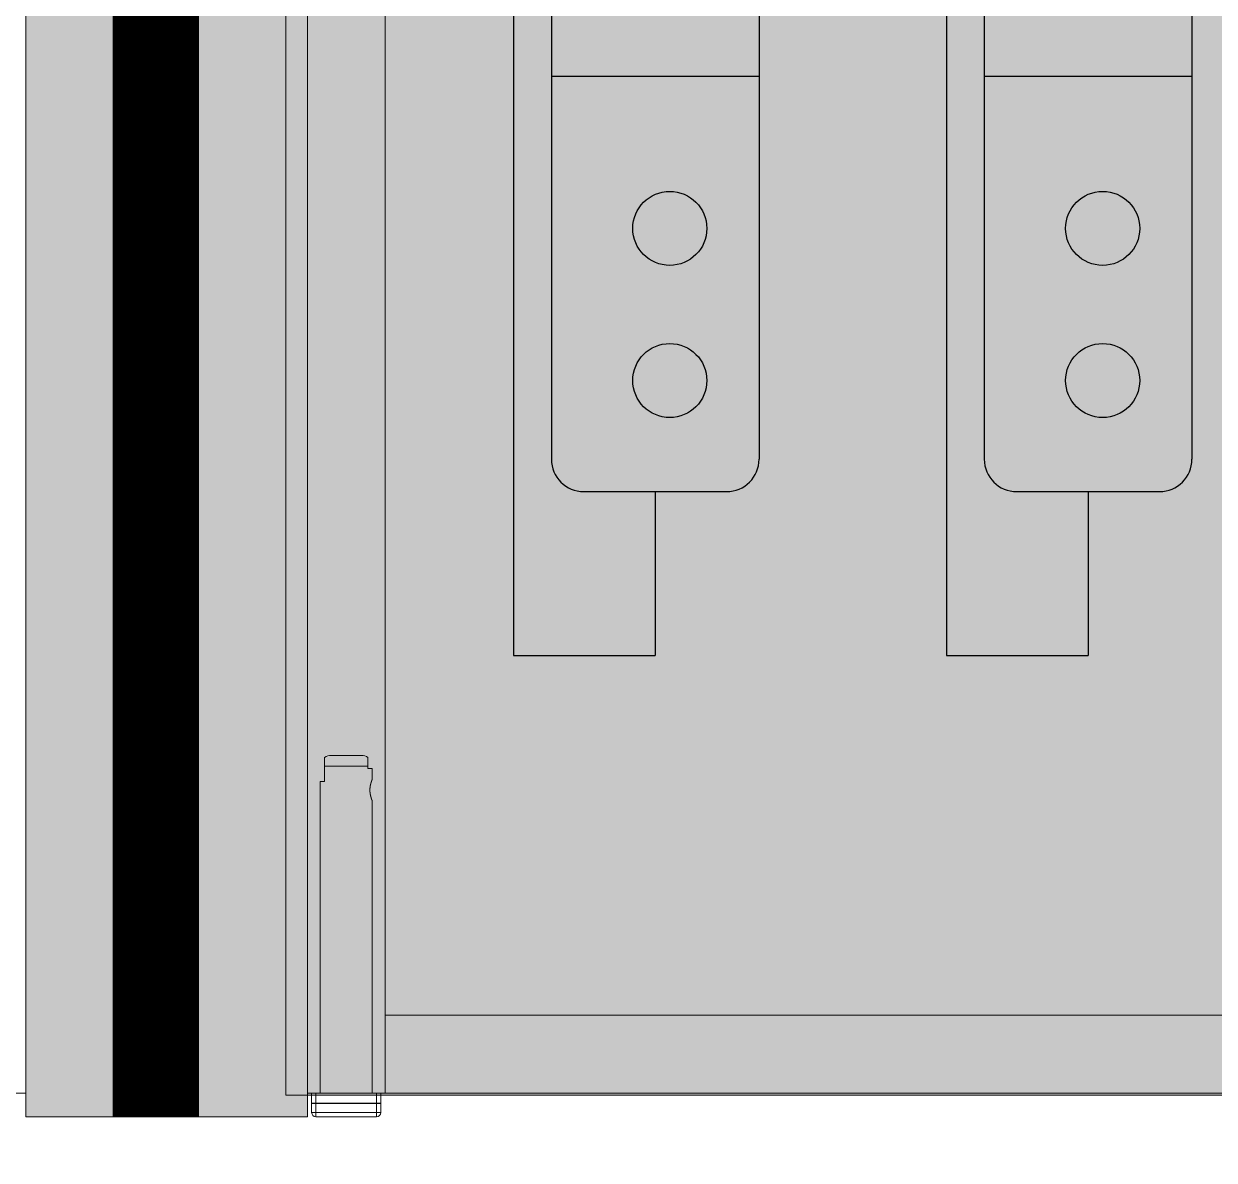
# Model space of a CAD drawing. Header units: millimetres. Extents: x 126 to 12547, y 1644 to 26714.
# Drawn here: x 11593.4 to 11868.4, y 3249.5 to 3512 of the extents above; entities that cross this region are included whole.
import ezdxf

# ---------------------------------------------------------------- set-up
doc = ezdxf.new("R2010")
doc.units = ezdxf.units.MM
doc.linetypes.add('NASCOSTA', pattern=[9.525, 6.35, -3.175])
for name, color, linetype, lineweight in [('F_FERRAMENTA', 253, 'Continuous', 5), ('F_MULTI laminato OPACO', 1, 'Continuous', 5), ('F_MULTI laminato OPACO_retino', 1, 'Continuous', 5), ('F_MULTI tessuto', 151, 'Continuous', 5), ('F_Retini', 252, 'Continuous', 5)]:
    doc.layers.add(name, color=color, linetype=linetype, lineweight=lineweight)
doc.layers.add('L+A_illuminazione', color=10, linetype='Continuous')
doc.layers.add('VESTIARIO - clothing', color=185, linetype='Continuous')

# ---------------------------------------------------------------- blocks, each defined once
blk = doc.blocks.new('ARMADIO_camera master_prospetto_fronte_aperto')
at = {"layer": 'F_MULTI laminato OPACO_retino', "transparency": 33554687}
h = blk.add_hatch(color=9, dxfattribs=at)
h.dxf.hatch_style = 1
h.paths.add_polyline_path([(62432.93, 11065.63), (62497.93, 11065.63), (62497.93, 13145.63), (62432.93, 13145.63)])
at = {"layer": 'F_MULTI laminato OPACO_retino', "true_color": 0x636466, "transparency": 33554687}
h = blk.add_hatch(color=251, dxfattribs=at)
h.dxf.hatch_style = 1
h.paths.add_polyline_path([(62432.93, 11065.63), (62462.93, 11065.63), (62462.93, 13145.63), (62432.93, 13145.63)])
at = {"layer": 'F_FERRAMENTA'}
for p, q in [((62501.93, 11143.13), (62501.93, 11148.63)), ((62503.43, 11149.13), (62510.43, 11149.13)), ((62511.93, 11146.13), (62511.93, 11148.63)), ((62501.93, 11146.63), (62511.93, 11146.63)), ((62511.93, 11146.13), (62512.93, 11146.13)), ((62512.93, 11143.63), (62512.93, 11146.13)), ((62500.93, 11143.13), (62501.93, 11143.13)), ((62500.93, 11071.13), (62500.93, 11143.13)), ((62512.57, 11142.58), (62512.58, 11142.59)), ((62512.57, 11142.57), (62512.57, 11142.58)), ((62512.58, 11142.62), (62512.59, 11142.63)), ((62512.58, 11142.61), (62512.58, 11142.62)), ((62512.58, 11142.59), (62512.58, 11142.61)), ((62512.59, 11142.65), (62512.6, 11142.67)), ((62512.59, 11142.64), (62512.59, 11142.65)), ((62512.59, 11142.63), (62512.59, 11142.64)), ((62512.6, 11142.69), (62512.61, 11142.7)), ((62512.6, 11142.68), (62512.6, 11142.69)), ((62512.6, 11142.67), (62512.6, 11142.68)), ((62512.61, 11142.72), (62512.62, 11142.74)), ((62512.61, 11142.71), (62512.61, 11142.72)), ((62512.61, 11142.7), (62512.61, 11142.71)), ((62512.62, 11142.76), (62512.63, 11142.77)), ((62512.62, 11142.75), (62512.62, 11142.76)), ((62512.62, 11142.74), (62512.62, 11142.75)), ((62512.63, 11142.79), (62512.64, 11142.8)), ((62512.63, 11142.78), (62512.63, 11142.79)), ((62512.63, 11142.77), (62512.63, 11142.78)), ((62512.64, 11142.82), (62512.65, 11142.84)), ((62512.64, 11142.81), (62512.64, 11142.82)), ((62512.64, 11142.8), (62512.64, 11142.81)), ((62512.65, 11142.86), (62512.66, 11142.87)), ((62512.65, 11142.85), (62512.65, 11142.86)), ((62512.65, 11142.84), (62512.65, 11142.85)), ((62512.66, 11142.9), (62512.67, 11142.91)), ((62512.66, 11142.89), (62512.66, 11142.9)), ((62512.66, 11142.88), (62512.66, 11142.89)), ((62512.66, 11142.87), (62512.66, 11142.88)), ((62512.67, 11142.93), (62512.68, 11142.94)), ((62512.67, 11142.92), (62512.67, 11142.93)), ((62512.67, 11142.91), (62512.67, 11142.92)), ((62512.68, 11142.96), (62512.69, 11142.97)), ((62512.68, 11142.95), (62512.68, 11142.96)), ((62512.68, 11142.94), (62512.68, 11142.95)), ((62512.69, 11142.99), (62512.7, 11143)), ((62512.69, 11142.98), (62512.69, 11142.99)), ((62512.69, 11142.97), (62512.69, 11142.98)), ((62512.7, 11143.02), (62512.71, 11143.03)), ((62512.7, 11143.01), (62512.7, 11143.02)), ((62512.7, 11143), (62512.7, 11143.01)), ((62512.71, 11143.05), (62512.72, 11143.06)), ((62512.71, 11143.04), (62512.71, 11143.05)), ((62512.71, 11143.03), (62512.71, 11143.04)), ((62512.72, 11143.08), (62512.73, 11143.09)), ((62512.72, 11143.07), (62512.72, 11143.08)), ((62512.72, 11143.06), (62512.72, 11143.07)), ((62512.73, 11143.11), (62512.74, 11143.12)), ((62512.73, 11143.1), (62512.73, 11143.11)), ((62512.73, 11143.09), (62512.73, 11143.1)), ((62512.73, 11143.09), (62512.73, 11143.09)), ((62512.74, 11143.14), (62512.75, 11143.15)), ((62512.74, 11143.13), (62512.74, 11143.14)), ((62512.74, 11143.12), (62512.74, 11143.13)), ((62512.75, 11143.17), (62512.76, 11143.18)), ((62512.75, 11143.16), (62512.75, 11143.17)), ((62512.75, 11143.15), (62512.75, 11143.16)), ((62512.76, 11143.19), (62512.77, 11143.2)), ((62512.76, 11143.18), (62512.76, 11143.19)), ((62512.76, 11143.18), (62512.76, 11143.18)), ((62512.77, 11143.23), (62512.78, 11143.23)), ((62512.77, 11143.22), (62512.77, 11143.23)), ((62512.77, 11143.21), (62512.77, 11143.22)), ((62512.77, 11143.2), (62512.77, 11143.21)), ((62512.78, 11143.25), (62512.79, 11143.26)), ((62512.78, 11143.24), (62512.78, 11143.25)), ((62512.78, 11143.23), (62512.78, 11143.24)), ((62512.79, 11143.28), (62512.8, 11143.28)), ((62512.79, 11143.27), (62512.79, 11143.28)), ((62512.79, 11143.26), (62512.79, 11143.27)), ((62512.8, 11143.31), (62512.81, 11143.31)), ((62512.8, 11143.3), (62512.8, 11143.31)), ((62512.8, 11143.29), (62512.8, 11143.3)), ((62512.8, 11143.28), (62512.8, 11143.29)), ((62512.81, 11143.34), (62512.82, 11143.34)), ((62512.81, 11143.33), (62512.81, 11143.34)), ((62512.81, 11143.32), (62512.81, 11143.33)), ((62512.81, 11143.31), (62512.81, 11143.32)), ((62512.82, 11143.36), (62512.83, 11143.36)), ((62512.82, 11143.35), (62512.82, 11143.36)), ((62512.82, 11143.34), (62512.82, 11143.35)), ((62512.83, 11143.38), (62512.84, 11143.39)), ((62512.83, 11143.38), (62512.83, 11143.38)), ((62512.83, 11143.37), (62512.83, 11143.38)), ((62512.83, 11143.36), (62512.83, 11143.37)), ((62512.84, 11143.41), (62512.85, 11143.42)), ((62512.84, 11143.4), (62512.84, 11143.41)), ((62512.84, 11143.4), (62512.84, 11143.4)), ((62512.84, 11143.39), (62512.84, 11143.4)), ((62512.85, 11143.44), (62512.86, 11143.45)), ((62512.85, 11143.43), (62512.85, 11143.44)), ((62512.85, 11143.43), (62512.85, 11143.43)), ((62512.85, 11143.42), (62512.85, 11143.43)), ((62512.85, 11143.42), (62512.85, 11143.42)), ((62512.86, 11143.46), (62512.87, 11143.47)), ((62512.86, 11143.46), (62512.86, 11143.46)), ((62512.86, 11143.45), (62512.86, 11143.46)), ((62512.86, 11143.45), (62512.86, 11143.45)), ((62512.87, 11143.49), (62512.88, 11143.5)), ((62512.87, 11143.49), (62512.87, 11143.49)), ((62512.87, 11143.48), (62512.87, 11143.49)), ((62512.87, 11143.47), (62512.87, 11143.48)), ((62512.87, 11143.47), (62512.87, 11143.47)), ((62512.88, 11143.51), (62512.89, 11143.52)), ((62512.88, 11143.51), (62512.88, 11143.51)), ((62512.88, 11143.5), (62512.88, 11143.51)), ((62512.88, 11143.5), (62512.88, 11143.5)), ((62512.88, 11143.5), (62512.88, 11143.5)), ((62512.89, 11143.54), (62512.9, 11143.54)), ((62512.89, 11143.54), (62512.89, 11143.54)), ((62512.89, 11143.53), (62512.89, 11143.54)), ((62512.89, 11143.53), (62512.89, 11143.53)), ((62512.89, 11143.52), (62512.89, 11143.53)), ((62512.89, 11143.52), (62512.89, 11143.52)), ((62512.9, 11143.56), (62512.91, 11143.57)), ((62512.9, 11143.56), (62512.9, 11143.56)), ((62512.9, 11143.56), (62512.9, 11143.56)), ((62512.9, 11143.55), (62512.9, 11143.56)), ((62512.9, 11143.55), (62512.9, 11143.55)), ((62512.9, 11143.54), (62512.9, 11143.55)), ((62512.91, 11143.59), (62512.91, 11143.59)), ((62512.91, 11143.59), (62512.92, 11143.59)), ((62512.91, 11143.58), (62512.91, 11143.59)), ((62512.91, 11143.58), (62512.91, 11143.58)), ((62512.91, 11143.58), (62512.91, 11143.58)), ((62512.91, 11143.57), (62512.91, 11143.58)), ((62512.91, 11143.58), (62512.91, 11143.58)), ((62512.91, 11143.57), (62512.91, 11143.57)), ((62512.91, 11143.57), (62512.91, 11143.57)), ((62512.92, 11143.61), (62512.93, 11143.62)), ((62512.92, 11143.61), (62512.92, 11143.61)), ((62512.92, 11143.61), (62512.92, 11143.61)), ((62512.92, 11143.61), (62512.92, 11143.61)), ((62512.92, 11143.61), (62512.92, 11143.61)), ((62512.92, 11143.61), (62512.92, 11143.61)), ((62512.92, 11143.6), (62512.92, 11143.61)), ((62512.92, 11143.6), (62512.92, 11143.6)), ((62512.92, 11143.6), (62512.92, 11143.6)), ((62512.92, 11143.6), (62512.92, 11143.6)), ((62512.92, 11143.6), (62512.92, 11143.6)), ((62512.92, 11143.59), (62512.92, 11143.6)), ((62512.93, 11143.63), (62512.93, 11143.63)), ((62512.93, 11143.63), (62512.93, 11143.63)), ((62512.93, 11143.63), (62512.93, 11143.63)), ((62512.93, 11143.63), (62512.93, 11143.63)), ((62512.93, 11143.62), (62512.93, 11143.63)), ((62512.93, 11143.63), (62512.93, 11143.63)), ((62512.93, 11143.62), (62512.93, 11143.62)), ((62512.93, 11143.62), (62512.93, 11143.62)), ((62512.93, 11143.62), (62512.93, 11143.62)), ((62512.93, 11143.62), (62512.93, 11143.62)), ((62512.93, 11143.62), (62512.93, 11143.62)), ((62512.93, 11143.62), (62512.93, 11143.62)), ((62512.93, 11143.62), (62512.93, 11143.62)), ((62512.93, 11143.62), (62512.93, 11143.62)), ((62512.93, 11143.62), (62512.93, 11143.62)), ((62512.38, 11141.22), (62512.39, 11141.23)), ((62512.38, 11141.2), (62512.38, 11141.22)), ((62512.38, 11141.19), (62512.38, 11141.2)), ((62512.38, 11141.17), (62512.38, 11141.19)), ((62512.38, 11141.16), (62512.38, 11141.17)), ((62512.38, 11141.14), (62512.38, 11141.16)), ((62512.38, 11141.13), (62512.38, 11141.14)), ((62512.38, 11141.11), (62512.38, 11141.13)), ((62512.38, 11141.1), (62512.38, 11141.11)), ((62512.38, 11141.08), (62512.38, 11141.1)), ((62512.38, 11141.07), (62512.38, 11141.08)), ((62512.38, 11141.05), (62512.38, 11141.07)), ((62512.38, 11141.04), (62512.38, 11141.05)), ((62512.39, 11141.02), (62512.38, 11141.04)), ((62512.39, 11141.46), (62512.4, 11141.47)), ((62512.39, 11141.44), (62512.39, 11141.46)), ((62512.39, 11141.43), (62512.39, 11141.44)), ((62512.39, 11141.41), (62512.39, 11141.43)), ((62512.39, 11141.4), (62512.39, 11141.41)), ((62512.39, 11141.38), (62512.39, 11141.4)), ((62512.39, 11141.37), (62512.39, 11141.38)), ((62512.39, 11141.35), (62512.39, 11141.37)), ((62512.39, 11141.34), (62512.39, 11141.35)), ((62512.39, 11141.32), (62512.39, 11141.34)), ((62512.39, 11141.31), (62512.39, 11141.32)), ((62512.39, 11141.29), (62512.39, 11141.31)), ((62512.39, 11141.28), (62512.39, 11141.29)), ((62512.39, 11141.26), (62512.39, 11141.28)), ((62512.39, 11141.25), (62512.39, 11141.26)), ((62512.39, 11141.23), (62512.39, 11141.25)), ((62512.39, 11141.01), (62512.39, 11141.02)), ((62512.39, 11140.99), (62512.39, 11141.01)), ((62512.39, 11140.98), (62512.39, 11140.99)), ((62512.39, 11140.96), (62512.39, 11140.98)), ((62512.39, 11140.95), (62512.39, 11140.96)), ((62512.39, 11140.93), (62512.39, 11140.95)), ((62512.39, 11140.92), (62512.39, 11140.93)), ((62512.39, 11140.9), (62512.39, 11140.92)), ((62512.39, 11140.89), (62512.39, 11140.9)), ((62512.39, 11140.87), (62512.39, 11140.89)), ((62512.39, 11140.86), (62512.39, 11140.87)), ((62512.39, 11140.84), (62512.39, 11140.86)), ((62512.39, 11140.83), (62512.39, 11140.84)), ((62512.39, 11140.81), (62512.39, 11140.83)), ((62512.39, 11140.79), (62512.39, 11140.81)), ((62512.4, 11140.78), (62512.39, 11140.79)), ((62512.4, 11141.59), (62512.41, 11141.61)), ((62512.4, 11141.58), (62512.4, 11141.59)), ((62512.4, 11141.56), (62512.4, 11141.58)), ((62512.4, 11141.55), (62512.4, 11141.56)), ((62512.4, 11141.53), (62512.4, 11141.55)), ((62512.4, 11141.52), (62512.4, 11141.53)), ((62512.4, 11141.5), (62512.4, 11141.52)), ((62512.4, 11141.49), (62512.4, 11141.5)), ((62512.4, 11141.47), (62512.4, 11141.49)), ((62512.4, 11140.76), (62512.4, 11140.78)), ((62512.4, 11140.75), (62512.4, 11140.76)), ((62512.4, 11140.73), (62512.4, 11140.75)), ((62512.4, 11140.72), (62512.4, 11140.73)), ((62512.4, 11140.7), (62512.4, 11140.72)), ((62512.4, 11140.69), (62512.4, 11140.7)), ((62512.4, 11140.67), (62512.4, 11140.69)), ((62512.4, 11140.66), (62512.4, 11140.67)), ((62512.41, 11140.64), (62512.4, 11140.66)), ((62512.41, 11141.7), (62512.42, 11141.72)), ((62512.41, 11141.69), (62512.41, 11141.7)), ((62512.41, 11141.67), (62512.41, 11141.69)), ((62512.41, 11141.65), (62512.41, 11141.67)), ((62512.41, 11141.64), (62512.41, 11141.65)), ((62512.41, 11141.62), (62512.41, 11141.64)), ((62512.41, 11141.61), (62512.41, 11141.62)), ((62512.41, 11140.63), (62512.41, 11140.64)), ((62512.41, 11140.61), (62512.41, 11140.63)), ((62512.41, 11140.6), (62512.41, 11140.61)), ((62512.41, 11140.58), (62512.41, 11140.6)), ((62512.41, 11140.57), (62512.41, 11140.58)), ((62512.41, 11140.55), (62512.41, 11140.57)), ((62512.42, 11140.54), (62512.41, 11140.55)), ((62512.42, 11141.79), (62512.43, 11141.81)), ((62512.42, 11141.78), (62512.42, 11141.79)), ((62512.42, 11141.76), (62512.42, 11141.78)), ((62512.42, 11141.75), (62512.42, 11141.76)), ((62512.42, 11141.73), (62512.42, 11141.75)), ((62512.42, 11141.72), (62512.42, 11141.73)), ((62512.42, 11140.52), (62512.42, 11140.54)), ((62512.42, 11140.51), (62512.42, 11140.52)), ((62512.42, 11140.49), (62512.42, 11140.51)), ((62512.42, 11140.48), (62512.42, 11140.49)), ((62512.42, 11140.46), (62512.42, 11140.48)), ((62512.43, 11140.45), (62512.42, 11140.46)), ((62512.43, 11141.86), (62512.44, 11141.88)), ((62512.43, 11141.85), (62512.43, 11141.86)), ((62512.43, 11141.84), (62512.43, 11141.85)), ((62512.43, 11141.82), (62512.43, 11141.84)), ((62512.43, 11141.81), (62512.43, 11141.82)), ((62512.43, 11140.43), (62512.43, 11140.45)), ((62512.43, 11140.42), (62512.43, 11140.43)), ((62512.43, 11140.4), (62512.43, 11140.42)), ((62512.43, 11140.39), (62512.43, 11140.4)), ((62512.44, 11140.37), (62512.43, 11140.39)), ((62512.44, 11141.94), (62512.45, 11141.95)), ((62512.44, 11141.92), (62512.44, 11141.94)), ((62512.44, 11141.91), (62512.44, 11141.92)), ((62512.44, 11141.89), (62512.44, 11141.91)), ((62512.44, 11141.88), (62512.44, 11141.89)), ((62512.44, 11140.36), (62512.44, 11140.37)), ((62512.44, 11140.34), (62512.44, 11140.36)), ((62512.44, 11140.33), (62512.44, 11140.34)), ((62512.44, 11140.31), (62512.44, 11140.33)), ((62512.45, 11140.3), (62512.44, 11140.31)), ((62512.45, 11142), (62512.46, 11142.01)), ((62512.45, 11141.98), (62512.45, 11142)), ((62512.45, 11141.97), (62512.45, 11141.98)), ((62512.45, 11141.95), (62512.45, 11141.97)), ((62512.45, 11140.28), (62512.45, 11140.3)), ((62512.45, 11140.27), (62512.45, 11140.28)), ((62512.45, 11140.26), (62512.45, 11140.27)), ((62512.46, 11140.24), (62512.45, 11140.26)), ((62512.46, 11142.06), (62512.47, 11142.07)), ((62512.46, 11142.04), (62512.46, 11142.06)), ((62512.46, 11142.03), (62512.46, 11142.04)), ((62512.46, 11142.01), (62512.46, 11142.03)), ((62512.46, 11140.23), (62512.46, 11140.24)), ((62512.46, 11140.21), (62512.46, 11140.23)), ((62512.46, 11140.2), (62512.46, 11140.21)), ((62512.47, 11140.18), (62512.46, 11140.2)), ((62512.47, 11142.11), (62512.48, 11142.13)), ((62512.47, 11142.1), (62512.47, 11142.11)), ((62512.47, 11142.08), (62512.47, 11142.1)), ((62512.47, 11142.07), (62512.47, 11142.08)), ((62512.47, 11140.17), (62512.47, 11140.18)), ((62512.47, 11140.15), (62512.47, 11140.17)), ((62512.47, 11140.14), (62512.47, 11140.15)), ((62512.48, 11140.13), (62512.47, 11140.14)), ((62512.48, 11142.17), (62512.49, 11142.18)), ((62512.48, 11142.16), (62512.48, 11142.17)), ((62512.48, 11142.14), (62512.48, 11142.16)), ((62512.48, 11142.13), (62512.48, 11142.14)), ((62512.48, 11140.11), (62512.48, 11140.13)), ((62512.48, 11140.1), (62512.48, 11140.11)), ((62512.48, 11140.08), (62512.48, 11140.1)), ((62512.49, 11140.07), (62512.48, 11140.08)), ((62512.49, 11142.23), (62512.5, 11142.24)), ((62512.49, 11142.21), (62512.49, 11142.23)), ((62512.49, 11142.2), (62512.49, 11142.21)), ((62512.49, 11142.18), (62512.49, 11142.2)), ((62512.49, 11140.05), (62512.49, 11140.07)), ((62512.49, 11140.04), (62512.49, 11140.05)), ((62512.49, 11140.03), (62512.49, 11140.04)), ((62512.5, 11140.01), (62512.49, 11140.03)), ((62512.5, 11142.27), (62512.51, 11142.28)), ((62512.5, 11142.25), (62512.5, 11142.27)), ((62512.5, 11142.24), (62512.5, 11142.25)), ((62512.5, 11140), (62512.5, 11140.01)), ((62512.5, 11139.99), (62512.5, 11140)), ((62512.51, 11139.97), (62512.5, 11139.99)), ((62512.51, 11142.32), (62512.52, 11142.34)), ((62512.51, 11142.31), (62512.51, 11142.32)), ((62512.51, 11142.29), (62512.51, 11142.31)), ((62512.51, 11142.28), (62512.51, 11142.29)), ((62512.51, 11139.96), (62512.51, 11139.97)), ((62512.51, 11139.94), (62512.51, 11139.96)), ((62512.51, 11139.93), (62512.51, 11139.94)), ((62512.52, 11139.92), (62512.51, 11139.93)), ((62512.52, 11142.36), (62512.53, 11142.38)), ((62512.52, 11142.35), (62512.52, 11142.36)), ((62512.52, 11142.34), (62512.52, 11142.35)), ((62512.52, 11139.9), (62512.52, 11139.92)), ((62512.52, 11139.89), (62512.52, 11139.9)), ((62512.53, 11139.88), (62512.52, 11139.89)), ((62512.53, 11142.42), (62512.54, 11142.43)), ((62512.53, 11142.4), (62512.53, 11142.42)), ((62512.53, 11142.39), (62512.53, 11142.4)), ((62512.53, 11142.38), (62512.53, 11142.39)), ((62512.53, 11139.86), (62512.53, 11139.88)), ((62512.53, 11139.85), (62512.53, 11139.86)), ((62512.53, 11139.84), (62512.53, 11139.85)), ((62512.54, 11139.82), (62512.53, 11139.84)), ((62512.54, 11142.45), (62512.55, 11142.47)), ((62512.54, 11142.44), (62512.54, 11142.45)), ((62512.54, 11142.43), (62512.54, 11142.44)), ((62512.55, 11142.49), (62512.56, 11142.51)), ((62512.55, 11142.48), (62512.55, 11142.49)), ((62512.55, 11142.47), (62512.55, 11142.48)), ((62512.56, 11142.53), (62512.57, 11142.54)), ((62512.56, 11142.52), (62512.56, 11142.53)), ((62512.56, 11142.51), (62512.56, 11142.52)), ((62512.57, 11142.56), (62512.57, 11142.57)), ((62512.57, 11142.54), (62512.57, 11142.56)), ((62512.54, 11139.81), (62512.54, 11139.82)), ((62512.54, 11139.8), (62512.54, 11139.81)), ((62512.55, 11139.78), (62512.54, 11139.8)), ((62512.55, 11139.77), (62512.55, 11139.78)), ((62512.55, 11139.76), (62512.55, 11139.77)), ((62512.56, 11139.75), (62512.55, 11139.76)), ((62512.56, 11139.73), (62512.56, 11139.75)), ((62512.56, 11139.72), (62512.56, 11139.73)), ((62512.57, 11139.71), (62512.56, 11139.72)), ((62512.57, 11139.7), (62512.57, 11139.71)), ((62512.57, 11139.68), (62512.57, 11139.7)), ((62512.57, 11139.67), (62512.57, 11139.68)), ((62512.58, 11139.66), (62512.57, 11139.67)), ((62512.58, 11139.65), (62512.58, 11139.66)), ((62512.58, 11139.63), (62512.58, 11139.65)), ((62512.59, 11139.62), (62512.58, 11139.63)), ((62512.59, 11139.61), (62512.59, 11139.62)), ((62512.59, 11139.6), (62512.59, 11139.61)), ((62512.6, 11139.59), (62512.59, 11139.6)), ((62512.6, 11139.57), (62512.6, 11139.59)), ((62512.6, 11139.56), (62512.6, 11139.57)), ((62512.61, 11139.55), (62512.6, 11139.56)), ((62512.61, 11139.54), (62512.61, 11139.55)), ((62512.61, 11139.53), (62512.61, 11139.54)), ((62512.62, 11139.52), (62512.61, 11139.53)), ((62512.62, 11139.51), (62512.62, 11139.52)), ((62512.62, 11139.49), (62512.62, 11139.51)), ((62512.63, 11139.48), (62512.62, 11139.49)), ((62512.63, 11139.47), (62512.63, 11139.48)), ((62512.63, 11139.46), (62512.63, 11139.47)), ((62512.64, 11139.45), (62512.63, 11139.46)), ((62512.64, 11139.44), (62512.64, 11139.45)), ((62512.64, 11139.43), (62512.64, 11139.44)), ((62512.65, 11139.42), (62512.64, 11139.43)), ((62512.65, 11139.41), (62512.65, 11139.42)), ((62512.65, 11139.4), (62512.65, 11139.41)), ((62512.66, 11139.39), (62512.65, 11139.4)), ((62512.66, 11139.37), (62512.66, 11139.39)), ((62512.66, 11139.36), (62512.66, 11139.37)), ((62512.66, 11139.35), (62512.66, 11139.36)), ((62512.67, 11139.34), (62512.66, 11139.35)), ((62512.67, 11139.33), (62512.67, 11139.34)), ((62512.67, 11139.32), (62512.67, 11139.33)), ((62512.68, 11139.31), (62512.67, 11139.32)), ((62512.68, 11139.3), (62512.68, 11139.31)), ((62512.68, 11139.29), (62512.68, 11139.3)), ((62512.69, 11139.28), (62512.68, 11139.29)), ((62512.69, 11139.27), (62512.69, 11139.28)), ((62512.69, 11139.26), (62512.69, 11139.27)), ((62512.7, 11139.25), (62512.69, 11139.26)), ((62512.7, 11139.24), (62512.7, 11139.25)), ((62512.7, 11139.23), (62512.7, 11139.24)), ((62512.71, 11139.22), (62512.7, 11139.23)), ((62512.71, 11139.21), (62512.71, 11139.22)), ((62512.71, 11139.21), (62512.71, 11139.21)), ((62512.72, 11139.2), (62512.71, 11139.21)), ((62512.72, 11139.19), (62512.72, 11139.2)), ((62512.72, 11139.18), (62512.72, 11139.19)), ((62512.73, 11139.17), (62512.72, 11139.18)), ((62512.73, 11139.16), (62512.73, 11139.17)), ((62512.73, 11139.15), (62512.73, 11139.16)), ((62512.73, 11139.14), (62512.73, 11139.15)), ((62512.74, 11139.13), (62512.73, 11139.14)), ((62512.74, 11139.12), (62512.74, 11139.13)), ((62512.74, 11139.11), (62512.74, 11139.12)), ((62512.75, 11139.1), (62512.74, 11139.11)), ((62512.75, 11139.09), (62512.75, 11139.1)), ((62512.75, 11139.09), (62512.75, 11139.09)), ((62512.76, 11139.08), (62512.75, 11139.09)), ((62512.76, 11139.07), (62512.76, 11139.08)), ((62512.76, 11139.06), (62512.76, 11139.07)), ((62512.77, 11139.05), (62512.76, 11139.06)), ((62512.77, 11139.04), (62512.77, 11139.05)), ((62512.77, 11139.03), (62512.77, 11139.04)), ((62512.77, 11139.03), (62512.77, 11139.03)), ((62512.78, 11139.02), (62512.77, 11139.03)), ((62512.78, 11139.01), (62512.78, 11139.02)), ((62512.78, 11139), (62512.78, 11139.01)), ((62512.79, 11138.99), (62512.78, 11139)), ((62512.79, 11138.99), (62512.79, 11138.99)), ((62512.79, 11138.98), (62512.79, 11138.99)), ((62512.8, 11138.97), (62512.79, 11138.98)), ((62512.8, 11138.96), (62512.8, 11138.97)), ((62512.8, 11138.95), (62512.8, 11138.96)), ((62512.8, 11138.95), (62512.8, 11138.95)), ((62512.81, 11138.94), (62512.8, 11138.95)), ((62512.81, 11138.93), (62512.81, 11138.94)), ((62512.81, 11138.92), (62512.81, 11138.93)), ((62512.81, 11138.92), (62512.81, 11138.92)), ((62512.82, 11138.91), (62512.81, 11138.92)), ((62512.82, 11138.9), (62512.82, 11138.91)), ((62512.82, 11138.9), (62512.82, 11138.9)), ((62512.83, 11138.89), (62512.82, 11138.9)), ((62512.83, 11138.88), (62512.83, 11138.89)), ((62512.83, 11138.87), (62512.83, 11138.88)), ((62512.83, 11138.87), (62512.83, 11138.87)), ((62512.84, 11138.86), (62512.83, 11138.87)), ((62512.84, 11138.85), (62512.84, 11138.86)), ((62512.84, 11138.85), (62512.84, 11138.85)), ((62512.84, 11138.84), (62512.84, 11138.85)), ((62512.85, 11138.84), (62512.84, 11138.84)), ((62512.85, 11138.83), (62512.85, 11138.84)), ((62512.85, 11138.82), (62512.85, 11138.83)), ((62512.85, 11138.82), (62512.85, 11138.82)), ((62512.85, 11138.81), (62512.85, 11138.82)), ((62512.86, 11138.81), (62512.85, 11138.81)), ((62512.86, 11138.8), (62512.86, 11138.81)), ((62512.86, 11138.79), (62512.86, 11138.8)), ((62512.86, 11138.79), (62512.86, 11138.79)), ((62512.87, 11138.78), (62512.86, 11138.79)), ((62512.87, 11138.78), (62512.87, 11138.78)), ((62512.87, 11138.77), (62512.87, 11138.78)), ((62512.87, 11138.77), (62512.87, 11138.77)), ((62512.87, 11138.76), (62512.87, 11138.77)), ((62512.88, 11138.76), (62512.87, 11138.76)), ((62512.88, 11138.75), (62512.88, 11138.76)), ((62512.88, 11138.75), (62512.88, 11138.75)), ((62512.88, 11138.74), (62512.88, 11138.75)), ((62512.88, 11138.74), (62512.88, 11138.74)), ((62512.89, 11138.73), (62512.88, 11138.74)), ((62512.89, 11138.73), (62512.89, 11138.73)), ((62512.89, 11138.72), (62512.89, 11138.73)), ((62512.89, 11138.72), (62512.89, 11138.72)), ((62512.89, 11138.72), (62512.89, 11138.72)), ((62512.89, 11138.71), (62512.89, 11138.72)), ((62512.9, 11138.71), (62512.89, 11138.71)), ((62512.9, 11138.7), (62512.9, 11138.71)), ((62512.9, 11138.7), (62512.9, 11138.7)), ((62512.9, 11138.7), (62512.9, 11138.7)), ((62512.9, 11138.69), (62512.9, 11138.7)), ((62512.9, 11138.69), (62512.9, 11138.69)), ((62512.91, 11138.69), (62512.9, 11138.69)), ((62512.91, 11138.68), (62512.91, 11138.69)), ((62512.91, 11138.68), (62512.91, 11138.68)), ((62512.91, 11138.68), (62512.91, 11138.68)), ((62512.91, 11138.67), (62512.91, 11138.68)), ((62512.91, 11138.67), (62512.91, 11138.67)), ((62512.91, 11138.67), (62512.91, 11138.67)), ((62512.91, 11138.66), (62512.91, 11138.67)), ((62512.92, 11138.66), (62512.91, 11138.66)), ((62512.91, 11138.66), (62512.91, 11138.66)), ((62512.92, 11138.66), (62512.92, 11138.66)), ((62512.92, 11138.65), (62512.92, 11138.66)), ((62512.92, 11138.65), (62512.92, 11138.65)), ((62512.92, 11138.65), (62512.92, 11138.65)), ((62512.92, 11138.65), (62512.92, 11138.65)), ((62512.92, 11138.65), (62512.92, 11138.65)), ((62512.92, 11138.64), (62512.92, 11138.65)), ((62512.92, 11138.64), (62512.92, 11138.64)), ((62512.92, 11138.64), (62512.92, 11138.64)), ((62512.92, 11138.64), (62512.92, 11138.64)), ((62512.92, 11138.64), (62512.92, 11138.64)), ((62512.93, 11138.64), (62512.92, 11138.64)), ((62512.93, 11138.64), (62512.93, 11138.64)), ((62512.93, 11138.63), (62512.93, 11138.64)), ((62512.93, 11138.63), (62512.93, 11138.63)), ((62512.93, 11138.63), (62512.93, 11138.63)), ((62512.93, 11138.63), (62512.93, 11138.63)), ((62512.93, 11138.63), (62512.93, 11138.63)), ((62512.93, 11138.63), (62512.93, 11138.63)), ((62512.93, 11138.63), (62512.93, 11138.63)), ((62512.93, 11138.63), (62512.93, 11138.63)), ((62512.93, 11138.63), (62512.93, 11138.63)), ((62512.93, 11138.63), (62512.93, 11138.63)), ((62512.93, 11138.63), (62512.93, 11138.63)), ((62512.93, 11138.63), (62512.93, 11138.63)), ((62512.93, 11138.63), (62512.93, 11138.63)), ((62512.93, 11138.63), (62512.93, 11138.63)), ((62512.93, 11071.13), (62512.93, 11138.63)), ((62498.93, 11071.13), (62514.93, 11071.13)), ((62498.93, 11068.83), (62498.93, 11071.13)), ((62499.93, 11068.83), (62499.93, 11071.13)), ((62513.93, 11068.83), (62513.93, 11071.13)), ((62514.93, 11068.83), (62514.93, 11071.13)), ((62498.93, 11068.83), (62514.93, 11068.83)), ((62498.93, 11068.73), (62514.93, 11068.73)), ((62498.93, 11066.63), (62498.93, 11068.73)), ((62499.93, 11066.63), (62499.93, 11068.73)), ((62500.18, 11068.73), (62500.18, 11068.83)), ((62501.18, 11068.73), (62501.18, 11068.83)), ((62512.68, 11068.73), (62512.68, 11068.83)), ((62513.68, 11068.73), (62513.68, 11068.83)), ((62513.93, 11066.63), (62513.93, 11068.73)), ((62514.93, 11066.63), (62514.93, 11068.73)), ((62498.93, 11066.63), (62514.93, 11066.63)), ((62499.93, 11065.63), (62499.93, 11066.63)), ((62499.93, 11065.63), (62513.93, 11065.63)), ((62513.93, 11065.63), (62513.93, 11066.63))]:
    blk.add_line(p, q, dxfattribs=at)
for centre, radius, start, end in [((62503.43, 11146.63), 2.5, 90, 126.8699), ((62510.43, 11146.63), 2.5, 53.1301, 90), ((62499.93, 11066.63), 1, 180, 270), ((62513.93, 11066.63), 1, 270, 0)]:
    blk.add_arc(centre, radius, start, end, dxfattribs=at)
at = {"layer": 'F_MULTI laminato OPACO', "color": 1}
blk.add_lwpolyline([(62432.93, 11065.63), (62497.93, 11065.63), (62497.93, 13145.63), (62432.93, 13145.63)], close=True, dxfattribs=at)
at = {"layer": 'F_MULTI laminato OPACO', "color": 5}
blk.add_lwpolyline([(62432.93, 11065.63), (62462.93, 11065.63), (62462.93, 13145.63), (62432.93, 13145.63)], close=True, dxfattribs=at)
at = {"layer": 'F_MULTI tessuto'}
for points in [[(62432.93, 11071.13), (62414.93, 11071.13), (62414.93, 13111.13), (62432.93, 13111.13)], [(62515.93, 11071.13), (62497.93, 11071.13), (62497.93, 13111.13), (62515.93, 13111.13)], [(62515.93, 11089.13), (62927.93, 11089.13), (62927.93, 11071.13), (62515.93, 11071.13)]]:
    blk.add_lwpolyline(points, close=True, dxfattribs=at)
at = {"layer": 'VESTIARIO - clothing', "color": 3}
for p, q in [((62545.59, 11843.44), (62545.59, 11172.23)), ((62645.59, 11843.44), (62645.59, 11172.23)), ((62554.31, 11813.26), (62554.31, 11217.57)), ((62654.31, 11813.26), (62654.31, 11217.57)), ((62602.29, 11770.71), (62602.29, 11217.57)), ((62702.29, 11770.71), (62702.29, 11217.57)), ((62554.31, 11306.03), (62602.29, 11306.03)), ((62654.31, 11306.03), (62702.29, 11306.03)), ((62561.81, 11210.07), (62594.79, 11210.07)), ((62578.3, 11210.07), (62578.3, 11172.23)), ((62661.81, 11210.07), (62694.79, 11210.07)), ((62678.3, 11210.07), (62678.3, 11172.23)), ((62545.59, 11172.23), (62578.3, 11172.23)), ((62645.59, 11172.23), (62678.3, 11172.23))]:
    blk.add_line(p, q, dxfattribs=at)
for centre in [(62581.66, 11270.87), (62681.66, 11270.87), (62581.66, 11235.73), (62681.66, 11235.73)]:
    blk.add_circle(centre, 8.55, dxfattribs=at)
for centre, start, end in [((62561.81, 11217.57), 180, 270), ((62594.79, 11217.57), 270, 0), ((62661.81, 11217.57), 180, 270), ((62694.79, 11217.57), 270, 0)]:
    blk.add_arc(centre, 7.5, start, end, dxfattribs=at)
blk = doc.blocks.new('ARMADIO_camera master_prospetto_fronte_chiuso')
at = {"layer": 'F_MULTI laminato OPACO_retino', "true_color": 0x939598, "transparency": 33554636}
h = blk.add_hatch(color=252, dxfattribs=at)
h.dxf.hatch_style = 1
h.paths.add_polyline_path([(62942.93, 13120.63), (62492.93, 13120.63), (62492.93, 11070.63), (62942.93, 11070.63)])
at = {"layer": 'F_MULTI laminato OPACO', "color": 6}
blk.add_lwpolyline([(62942.93, 13120.63), (62492.93, 13120.63), (62492.93, 11070.63), (62942.93, 11070.63)], close=True, dxfattribs=at)
at = {"layer": 'L+A_illuminazione', "color": 41, "linetype": 'NASCOSTA', "true_color": 0xf4ee51, "const_width": 20}
blk.add_lwpolyline([(62462.93, 11065.63), (62462.93, 13145.63)], dxfattribs=at)
at = {"layer": 'F_Retini', "color": 1}
blk.add_blockref('ARMADIO_camera master_prospetto_fronte_aperto', (0, 0), dxfattribs=at)

msp = doc.modelspace()

# ---------------------------------------------------------------- block references
at = {"layer": 'F_Retini', "color": 1}
msp.add_blockref('ARMADIO_camera master_prospetto_fronte_chiuso', (-50839.06, -7806.09), dxfattribs=at)

doc.saveas('drawing.dxf')
